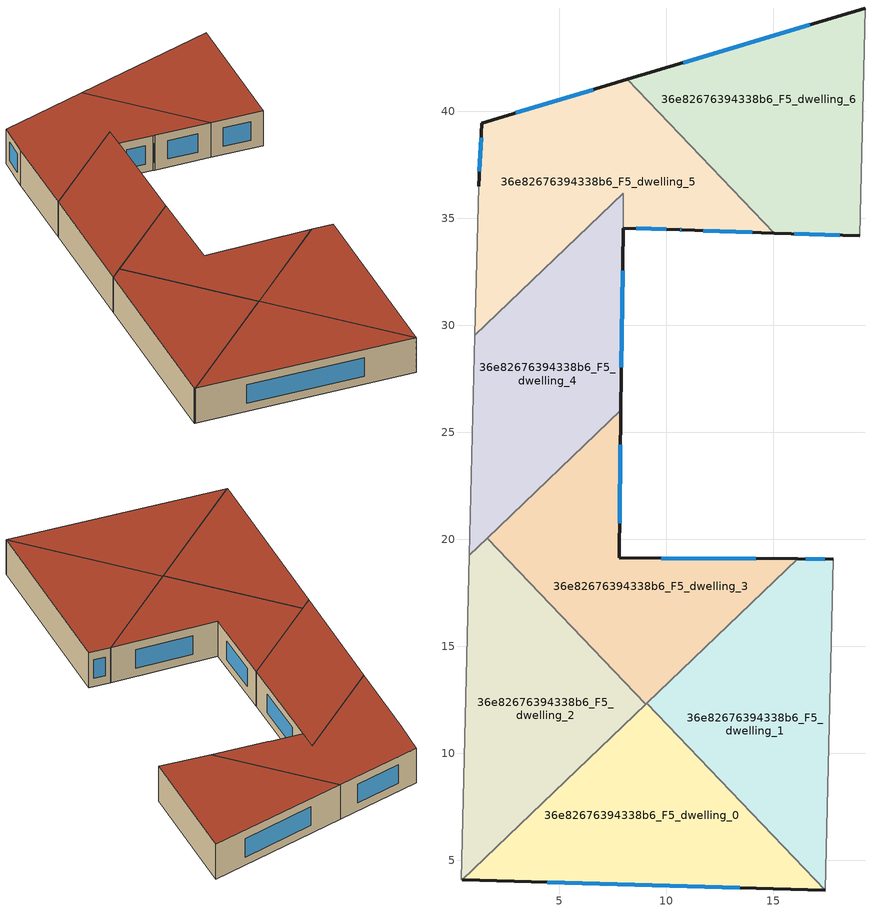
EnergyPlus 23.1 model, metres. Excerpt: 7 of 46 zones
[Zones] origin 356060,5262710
36e82676394338b6_F5_dwelling_0
 floor to 36e82676394338b6_F4_dwelling_0 (EU_floor_Construction): 9.08,12.34 17.42,3.62 0.47,4.1 z15
 wall outside (EU_wall_Construction): 0.47,4.1 17.42,3.62 z15:18
 wall to 36e82676394338b6_F5_dwelling_1 (EU_wall_Construction): 17.42,3.62 9.08,12.34 z15:18
 wall to 36e82676394338b6_F5_dwelling_2 (EU_wall_Construction): 9.04,12.31 0.47,4.1 z15:18
 wall to 36e82676394338b6_F5_dwelling_3 (EU_wall_Construction): 9.08,12.34 9.04,12.31 z15:18
 window (EU_Window_Construction): 4.45,3.99 13.44,3.73 z15.7:17.3
 roof outside (EU_roof_Construction): 17.42,3.62 9.08,12.34 0.47,4.1 z18
36e82676394338b6_F5_dwelling_1
 floor to 36e82676394338b6_F4_dwelling_1 (EU_floor_Construction): 17.8,19.08 17.42,3.62 9.08,12.34 16.13,19.09 z15
 wall outside (EU_wall_Construction): 17.8,19.08 16.13,19.09 z15:18
 wall adiabatic (EU_wall_Construction): 17.42,3.62 17.8,19.08 z15:18
 wall to 36e82676394338b6_F5_dwelling_3 (EU_wall_Construction): 16.13,19.09 9.08,12.34 z15:18
 window (EU_Window_Construction): 17.41,19.08 16.52,19.09 z15.7:17.3
 roof outside (EU_roof_Construction): 17.42,3.62 17.8,19.08 16.13,19.09 9.08,12.34 z18
36e82676394338b6_F5_dwelling_2
 floor to 36e82676394338b6_F4_dwelling_2 (EU_floor_Construction): 1.63,20.05 9.04,12.31 0.47,4.1 0.41,4.11 0.8,19.26 z15
 wall adiabatic (EU_wall_Construction): 0.8,19.26 0.41,4.11 0.47,4.1 z15:18
 wall to 36e82676394338b6_F5_dwelling_3 (EU_wall_Construction): 9.04,12.31 1.63,20.05 z15:18
 wall to 36e82676394338b6_F5_dwelling_4 (EU_wall_Construction): 1.63,20.05 0.8,19.26 z15:18
 roof outside (EU_roof_Construction): 9.04,12.31 1.63,20.05 0.8,19.26 0.41,4.11 0.47,4.1 z18
36e82676394338b6_F5_dwelling_3
 floor to 36e82676394338b6_F4_dwelling_3 (EU_floor_Construction): 16.13,19.09 9.04,12.31 1.63,20.05 7.88,26.03 7.8,19.13 z15
 wall outside (EU_wall_Construction): 16.13,19.09 7.8,19.13 7.88,26.03 z15:18
 wall to 36e82676394338b6_F5_dwelling_4 (EU_wall_Construction): 7.88,26.03 1.63,20.05 z15:18
 window (EU_Window_Construction): 7.82,20.75 7.86,24.41 / 14.17,19.1 9.75,19.12 z15.7:17.3
 roof outside (EU_roof_Construction): 16.13,19.09 7.8,19.13 7.88,26.03 1.63,20.05 9.04,12.31 z18
36e82676394338b6_F5_dwelling_4
 floor to 36e82676394338b6_F4_dwelling_4 (EU_floor_Construction): 7.99,36.17 7.98,34.54 7.88,26.03 0.8,19.26 1.06,29.54 z15
 wall outside (EU_wall_Construction): 7.88,26.03 7.98,34.54 z15:18
 wall adiabatic (EU_wall_Construction): 1.06,29.54 0.8,19.26 z15:18
 wall to 36e82676394338b6_F5_dwelling_5 (EU_wall_Construction): 7.98,34.54 7.99,36.17 1.06,29.54 z15:18
 window (EU_Window_Construction): 7.9,28.03 7.96,32.54 z15.7:17.3
 roof outside (EU_roof_Construction): 7.88,26.03 7.98,34.54 7.99,36.17 1.06,29.54 0.8,19.26 z18
36e82676394338b6_F5_dwelling_5
 floor to 36e82676394338b6_F4_dwelling_5 (EU_floor_Construction): 8.17,41.48 15.04,34.31 10.72,34.45 10.62,34.45 7.97,34.54 7.99,36.17 1.06,29.54 1.24,36.49 1.38,39.44 z15
 wall outside (EU_wall_Construction): 8.17,41.48 1.38,39.44 1.24,36.49 / 7.98,34.54 10.62,34.45 10.72,34.45 15.04,34.31 z15:18
 wall adiabatic (EU_wall_Construction): 1.24,36.49 1.06,29.54 z15:18
 wall to 36e82676394338b6_F5_dwelling_6 (EU_wall_Construction): 15.04,34.31 8.17,41.48 z15:18
 window (EU_Window_Construction): 1.35,38.75 1.27,37.18 / 6.58,41 2.97,39.92 / 11.74,34.42 14.02,34.34 / 10.64,34.45 10.7,34.45 / 8.6,34.52 10,34.47 z15.7:17.3
 roof outside (EU_roof_Construction): 15.04,34.31 8.17,41.48 1.38,39.44 1.24,36.49 1.06,29.54 7.99,36.17 7.97,34.54 10.62,34.45 10.72,34.45 z18
36e82676394338b6_F5_dwelling_6
 floor to 36e82676394338b6_F4_dwelling_6 (EU_floor_Construction): 19.3,44.82 19.04,34.17 15.04,34.31 8.17,41.48 z15
 wall outside (EU_wall_Construction): 15.04,34.31 19.04,34.17 / 19.3,44.82 8.17,41.48 z15:18
 wall adiabatic (EU_wall_Construction): 19.04,34.17 19.3,44.82 z15:18
 window (EU_Window_Construction): 15.98,34.27 18.1,34.2 / 16.69,44.03 10.79,42.26 z15.7:17.3
 roof outside (EU_roof_Construction): 19.04,34.17 19.3,44.82 8.17,41.48 15.04,34.31 z18
[Building]
EU S2 Campaign: North Axis=0; Terrain=City; Solar Distribution=FullExterior
[Site:Location]
Budapest.Ferenc.Liszt.Intl.AP: Latitude=47.437; Longitude=19.256; Time Zone=1; Elevation=185
[SizingPeriod:WeatherFileDays]
AnnualSizingPeriod: Begin Month=1; Begin Day of Month=1; End Month=12; End Day of Month=31; Day of Week for Start Day=Monday; Use Weather File Daylight Saving Period=No; Use Weather File Rain and Snow Indicators=No
[MATERIAL]
EU_InternalMass_Material: Roughness=MediumRough; Thickness=0.1; Conductivity=1; Density=1800; Specific Heat=900; Thermal Absorptance=0.9; Solar Absorptance=0.7; Visible Absorptance=0.7
[MATERIAL:NOMASS] Roughness=MediumRough; Thermal Absorptance=0.9; Solar Absorptance=0.7; Visible Absorptance=0.7
Name | Thermal Resistance
EU_wall_NoMass | 0.832559
EU_roof_NoMass | 1.39638
EU_floor_NoMass | 0.872794
[WINDOWMATERIAL:SIMPLEGLAZINGSYSTEM]
EU_Window_SimpleGlazing: UFactor=2.79869; Solar Heat Gain Coefficient=0.75; Visible Transmittance=0.75
[CONSTRUCTION]
EU_wall_Construction: EU_wall_NoMass
EU_roof_Construction: EU_roof_NoMass
EU_floor_Construction: EU_floor_NoMass
EU_Window_Construction: EU_Window_SimpleGlazing
EU_InternalMass_Construction: EU_InternalMass_Material
[ZONE] Type=1; Multiplier=1; Ceiling Height=autocalculate; Floor Area=autocalculate; Part of Total Floor Area=Yes
Name | Volume
36e82676394338b6_F5_dwelling_0 | 215.636
36e82676394338b6_F5_dwelling_1 | 215.524
36e82676394338b6_F5_dwelling_2 | 210.59
36e82676394338b6_F5_dwelling_3 | 210.602
36e82676394338b6_F5_dwelling_4 | 210.904
36e82676394338b6_F5_dwelling_5 | 227.856
36e82676394338b6_F5_dwelling_6 | 218.087
[INTERNALMASS] Construction=EU_InternalMass_Construction
Name | Zone or ZoneList | Surface Area
36e82676394338b6_F5_dwelling_0_EU_InternalMass | 36e82676394338b6_F5_dwelling_0 | 71.8773
36e82676394338b6_F5_dwelling_1_EU_InternalMass | 36e82676394338b6_F5_dwelling_1 | 71.8726
36e82676394338b6_F5_dwelling_2_EU_InternalMass | 36e82676394338b6_F5_dwelling_2 | 70.1936
36e82676394338b6_F5_dwelling_3_EU_InternalMass | 36e82676394338b6_F5_dwelling_3 | 70.2
36e82676394338b6_F5_dwelling_4_EU_InternalMass | 36e82676394338b6_F5_dwelling_4 | 70.2972
36e82676394338b6_F5_dwelling_5_EU_InternalMass | 36e82676394338b6_F5_dwelling_5 | 75.9456
36e82676394338b6_F5_dwelling_6_EU_InternalMass | 36e82676394338b6_F5_dwelling_6 | 72.7017
[OTHEREQUIPMENT] Fuel Type=Electricity; Design Level Calculation Method=Watts/Area; Power per Zone Floor Area=1; Fraction Latent=0; Fraction Radiant=0; Fraction Lost=0; Carbon Dioxide Generation Rate=0; EndUse Subcategory=EU_Step8_InternalGains
Name | Zone or ZoneList or Space or SpaceList | Schedule
EU_Step8_InternalGain_36e82676394338b6_F5_dwelling_0_f000 | 36e82676394338b6_F5_dwelling_0 | EU_Step8_GainSchedule_36e82676394338b6_F5_dwelling_0_f000
EU_Step8_InternalGain_36e82676394338b6_F5_dwelling_1_f000 | 36e82676394338b6_F5_dwelling_1 | EU_Step8_GainSchedule_36e82676394338b6_F5_dwelling_1_f000
EU_Step8_InternalGain_36e82676394338b6_F5_dwelling_2_f000 | 36e82676394338b6_F5_dwelling_2 | EU_Step8_GainSchedule_36e82676394338b6_F5_dwelling_2_f000
EU_Step8_InternalGain_36e82676394338b6_F5_dwelling_3_f000 | 36e82676394338b6_F5_dwelling_3 | EU_Step8_GainSchedule_36e82676394338b6_F5_dwelling_3_f000
EU_Step8_InternalGain_36e82676394338b6_F5_dwelling_4_f000 | 36e82676394338b6_F5_dwelling_4 | EU_Step8_GainSchedule_36e82676394338b6_F5_dwelling_4_f000
EU_Step8_InternalGain_36e82676394338b6_F5_dwelling_5_f000 | 36e82676394338b6_F5_dwelling_5 | EU_Step8_GainSchedule_36e82676394338b6_F5_dwelling_5_f000
EU_Step8_InternalGain_36e82676394338b6_F5_dwelling_6_f000 | 36e82676394338b6_F5_dwelling_6 | EU_Step8_GainSchedule_36e82676394338b6_F5_dwelling_6_f000
[ZONEVENTILATION:DESIGNFLOWRATE] Schedule=EU_AlwaysOn; Design Flow Rate Calculation Method=AirChanges/Hour; Air Changes per Hour=0.475469; Ventilation Type=Natural; Fan Pressure Rise=0; Fan Total Efficiency=1; Constant Term Coefficient=1; Temperature Term Coefficient=0; Velocity Term Coefficient=0; Velocity Squared Term Coefficient=0; Minimum Indoor Temperature=-100; Maximum Indoor Temperature=100; Delta Temperature=-100; Minimum Outdoor Temperature=-100; Maximum Outdoor Temperature=100; Maximum Wind Speed=40
Name | Zone or ZoneList or Space or SpaceList
EU_ConstantAir_36e82676394338b6_F5_dwelling_0 | 36e82676394338b6_F5_dwelling_0
EU_ConstantAir_36e82676394338b6_F5_dwelling_1 | 36e82676394338b6_F5_dwelling_1
EU_ConstantAir_36e82676394338b6_F5_dwelling_2 | 36e82676394338b6_F5_dwelling_2
EU_ConstantAir_36e82676394338b6_F5_dwelling_3 | 36e82676394338b6_F5_dwelling_3
EU_ConstantAir_36e82676394338b6_F5_dwelling_4 | 36e82676394338b6_F5_dwelling_4
EU_ConstantAir_36e82676394338b6_F5_dwelling_5 | 36e82676394338b6_F5_dwelling_5
EU_ConstantAir_36e82676394338b6_F5_dwelling_6 | 36e82676394338b6_F5_dwelling_6
[HVACTEMPLATE:THERMOSTAT] Constant Heating Setpoint=20; Constant Cooling Setpoint=50
EU_HeatOnly_36e82676394338b6_F0_dwelling_0; EU_HeatOnly_36e82676394338b6_F0_dwelling_1; EU_HeatOnly_36e82676394338b6_F0_dwelling_2; EU_HeatOnly_36e82676394338b6_F0_dwelling_3; EU_HeatOnly_36e82676394338b6_F0_dwelling_4; EU_HeatOnly_36e82676394338b6_F0_dwelling_5; EU_HeatOnly_36e82676394338b6_F0_dwelling_6; EU_HeatOnly_36e82676394338b6_F0_dwelling_7; EU_HeatOnly_36e82676394338b6_F1_dwelling_0; EU_HeatOnly_36e82676394338b6_F1_dwelling_1; EU_HeatOnly_36e82676394338b6_F1_dwelling_2; EU_HeatOnly_36e82676394338b6_F1_dwelling_3; EU_HeatOnly_36e82676394338b6_F1_dwelling_4; EU_HeatOnly_36e82676394338b6_F1_dwelling_5; EU_HeatOnly_36e82676394338b6_F1_dwelling_6; EU_HeatOnly_36e82676394338b6_F1_dwelling_7; EU_HeatOnly_36e82676394338b6_F2_dwelling_0; EU_HeatOnly_36e82676394338b6_F2_dwelling_1; EU_HeatOnly_36e82676394338b6_F2_dwelling_2; EU_HeatOnly_36e82676394338b6_F2_dwelling_3; EU_HeatOnly_36e82676394338b6_F2_dwelling_4; EU_HeatOnly_36e82676394338b6_F2_dwelling_5; EU_HeatOnly_36e82676394338b6_F2_dwelling_6; EU_HeatOnly_36e82676394338b6_F2_dwelling_7; EU_HeatOnly_36e82676394338b6_F3_dwelling_0; EU_HeatOnly_36e82676394338b6_F3_dwelling_1; EU_HeatOnly_36e82676394338b6_F3_dwelling_2; EU_HeatOnly_36e82676394338b6_F3_dwelling_3; EU_HeatOnly_36e82676394338b6_F3_dwelling_4; EU_HeatOnly_36e82676394338b6_F3_dwelling_5; EU_HeatOnly_36e82676394338b6_F3_dwelling_6; EU_HeatOnly_36e82676394338b6_F3_dwelling_7; EU_HeatOnly_36e82676394338b6_F4_dwelling_0; EU_HeatOnly_36e82676394338b6_F4_dwelling_1; EU_HeatOnly_36e82676394338b6_F4_dwelling_2; EU_HeatOnly_36e82676394338b6_F4_dwelling_3; EU_HeatOnly_36e82676394338b6_F4_dwelling_4; EU_HeatOnly_36e82676394338b6_F4_dwelling_5; EU_HeatOnly_36e82676394338b6_F4_dwelling_6; EU_HeatOnly_36e82676394338b6_F5_dwelling_0; EU_HeatOnly_36e82676394338b6_F5_dwelling_1; EU_HeatOnly_36e82676394338b6_F5_dwelling_2; EU_HeatOnly_36e82676394338b6_F5_dwelling_3; EU_HeatOnly_36e82676394338b6_F5_dwelling_4; EU_HeatOnly_36e82676394338b6_F5_dwelling_5; EU_HeatOnly_36e82676394338b6_F5_dwelling_6
[HVACTEMPLATE:ZONE:IDEALLOADSAIRSYSTEM] System Availability Schedule=EU_AlwaysOn; Maximum Heating Supply Air Temperature=50; Minimum Cooling Supply Air Temperature=13; Maximum Heating Supply Air Humidity Ratio=0.0156; Minimum Cooling Supply Air Humidity Ratio=0.0077; Heating Limit=NoLimit; Cooling Limit=NoLimit; Heating Availability Schedule=EU_AlwaysOn; Cooling Availability Schedule=EU_CoolingOff; Dehumidification Control Type=ConstantSensibleHeatRatio; Cooling Sensible Heat Ratio=0.7; Dehumidification Setpoint=60; Humidification Control Type=None; Humidification Setpoint=30; Outdoor Air Method=None; Outdoor Air Flow Rate per Person=0.00944; Outdoor Air Flow Rate per Zone Floor Area=0; Outdoor Air Flow Rate per Zone=0; Demand Controlled Ventilation Type=None; Outdoor Air Economizer Type=NoEconomizer; Heat Recovery Type=None; Sensible Heat Recovery Effectiveness=0.7; Latent Heat Recovery Effectiveness=0.65
Name | Template Thermostat
36e82676394338b6_F5_dwelling_0 | EU_HeatOnly_36e82676394338b6_F5_dwelling_0
36e82676394338b6_F5_dwelling_1 | EU_HeatOnly_36e82676394338b6_F5_dwelling_1
36e82676394338b6_F5_dwelling_2 | EU_HeatOnly_36e82676394338b6_F5_dwelling_2
36e82676394338b6_F5_dwelling_3 | EU_HeatOnly_36e82676394338b6_F5_dwelling_3
36e82676394338b6_F5_dwelling_4 | EU_HeatOnly_36e82676394338b6_F5_dwelling_4
36e82676394338b6_F5_dwelling_5 | EU_HeatOnly_36e82676394338b6_F5_dwelling_5
36e82676394338b6_F5_dwelling_6 | EU_HeatOnly_36e82676394338b6_F5_dwelling_6
[SIZING:ZONE] Zone Cooling Design Supply Air Temperature Input Method=SupplyAirTemperature; Zone Cooling Design Supply Air Temperature=13; Zone Heating Design Supply Air Temperature Input Method=SupplyAirTemperature; Zone Heating Design Supply Air Temperature=50; Zone Cooling Design Supply Air Humidity Ratio=0.008; Zone Heating Design Supply Air Humidity Ratio=0.008; Cooling Design Air Flow Method=DesignDay; Cooling Design Air Flow Rate=0; Cooling Minimum Air Flow per Zone Floor Area=0.000762; Cooling Minimum Air Flow=0; Cooling Minimum Air Flow Fraction=0.2; Heating Design Air Flow Method=DesignDay; Heating Design Air Flow Rate=0; Heating Maximum Air Flow per Zone Floor Area=0.002032; Heating Maximum Air Flow=0.141576; Heating Maximum Air Flow Fraction=0.3; Account for Dedicated Outdoor Air System=No; Dedicated Outdoor Air System Control Strategy=NeutralSupplyAir; Dedicated Outdoor Air Low Setpoint Temperature for Design=autosize; Dedicated Outdoor Air High Setpoint Temperature for Design=autosize; Zone Load Sizing Method=Sensible Load Only No Latent Load; Zone Latent Cooling Design Supply Air Humidity Ratio Input Method=HumidityRatioDifference; Zone Cooling Design Supply Air Humidity Ratio Difference=0.005; Zone Latent Heating Design Supply Air Humidity Ratio Input Method=HumidityRatioDifference; Zone Humidification Design Supply Air Humidity Ratio Difference=0.005
36e82676394338b6_F5_dwelling_0; 36e82676394338b6_F5_dwelling_1; 36e82676394338b6_F5_dwelling_2; 36e82676394338b6_F5_dwelling_3; 36e82676394338b6_F5_dwelling_4; 36e82676394338b6_F5_dwelling_5; 36e82676394338b6_F5_dwelling_6
[SCHEDULE:CONSTANT]
Name | Hourly Value
EU_AlwaysOn | 1
EU_CoolingOff | 0
[SCHEDULE:FILE] Column Number=1; Rows to Skip at Top=0; Number of Hours of Data=8760; Column Separator=Comma; Interpolate to Timestep=No; Minutes per Item=60; Adjust Schedule for Daylight Savings=Yes
Name | File
EU_Step8_GainSchedule_36e82676394338b6_F5_dwelling_0_f000 | ../../schedules/36e82676394338b6/36e82676394338b6_F5_dwelling_0_f000_gain.csv
EU_Step8_GainSchedule_36e82676394338b6_F5_dwelling_1_f000 | ../../schedules/36e82676394338b6/36e82676394338b6_F5_dwelling_1_f000_gain.csv
EU_Step8_GainSchedule_36e82676394338b6_F5_dwelling_2_f000 | ../../schedules/36e82676394338b6/36e82676394338b6_F5_dwelling_2_f000_gain.csv
EU_Step8_GainSchedule_36e82676394338b6_F5_dwelling_3_f000 | ../../schedules/36e82676394338b6/36e82676394338b6_F5_dwelling_3_f000_gain.csv
EU_Step8_GainSchedule_36e82676394338b6_F5_dwelling_4_f000 | ../../schedules/36e82676394338b6/36e82676394338b6_F5_dwelling_4_f000_gain.csv
EU_Step8_GainSchedule_36e82676394338b6_F5_dwelling_5_f000 | ../../schedules/36e82676394338b6/36e82676394338b6_F5_dwelling_5_f000_gain.csv
EU_Step8_GainSchedule_36e82676394338b6_F5_dwelling_6_f000 | ../../schedules/36e82676394338b6/36e82676394338b6_F5_dwelling_6_f000_gain.csv
